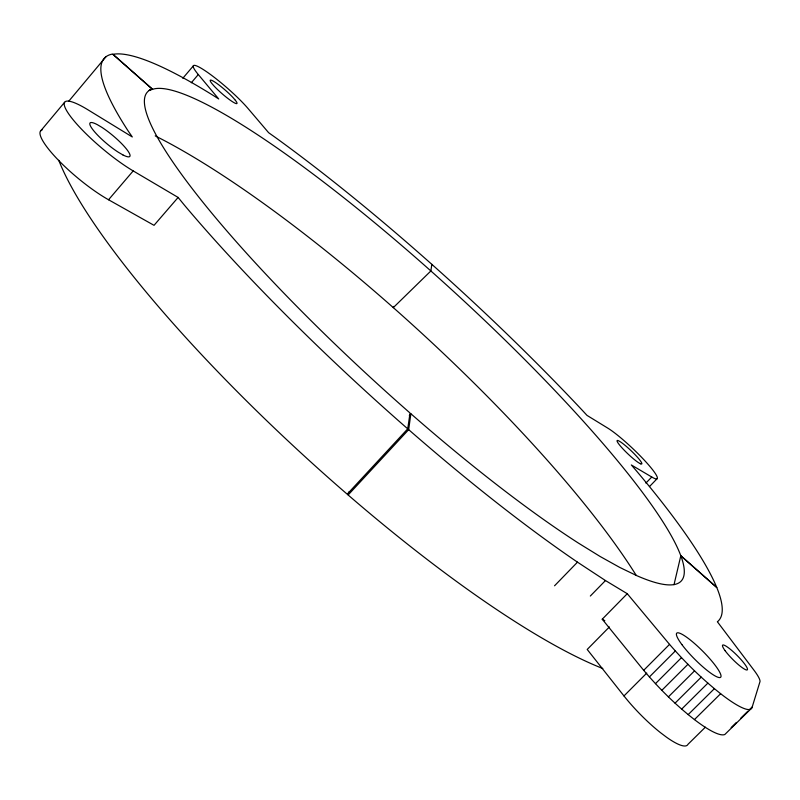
<?xml version="1.0" encoding="UTF-8"?>
<svg xmlns="http://www.w3.org/2000/svg" width="800" height="800" viewBox="0 0 800 800"><rect width="100%" height="100%" fill="white"/><g stroke="black" fill="none" stroke-linecap="round" stroke-linejoin="round"><path stroke-width="1.2" d="M602.79 668.52A412.93 85.44 42.5 0 1 348.12 494.98L408.67 429.65L410.87 413.74A361.78 59.79 42.5 0 0 578.32 543.03L600.24 556.56L619.76 567.43L636.76 575.65A361.78 59.79 42.5 0 0 680.82 555.75L716.76 587.47A416.18 69.23 42.5 0 1 717.38 621.76L753.43 669.49A34.92 5.89 45 0 1 760 681.59L752.23 706.91L749.6 709.5M431.82 264.35L430.87 270.96L393.3 307.63L393.59 306.44M407.74 428.84L410.03 413.01A361.8 59.79 42.5 0 1 152.18 89.03L112.55 54.04A416.2 69.24 42.5 0 0 127.97 130.69L132.3 136.96L87.8 109.71A58.46 11.38 40.1 0 0 70.28 116.12A58.46 11.38 40.1 0 0 133.19 170.91L178.12 197.44L184.21 204.91A416.2 69.24 42.5 0 0 407.74 428.84L347.2 494.18A412.94 85.45 42.5 0 1 58.77 160.31M674.01 584.7L680.82 555.75A361.69 59.76 42.5 0 0 425.88 266.53A361.69 59.76 42.5 0 0 152.61 89.31L112.99 54.33A416.07 69.2 42.5 0 1 213.3 95.49L218.71 98.96L198.3 74.55L191.32 82.74M348.12 494.98L348.84 491.99M409.31 415.7L410.87 413.74M40.52 131.09L64.59 102.3M68.75 101.22L105.96 56.74M182.81 78.27L193.24 66M42.15 129.89A58.23 12.51 39.8 0 0 57.11 158.85A58.23 12.51 39.8 0 0 108.55 199.76L133.19 170.91M178.12 197.44L154.03 225.33L108.55 199.76M645.89 483.08L651.77 477.02A38.2 5.05 43.5 0 0 646.66 462.73A38.2 5.05 43.5 0 0 607.76 428.11L587.01 415.39L581.85 409.82A416.07 69.2 42.5 0 0 274.62 136.94L268.63 132.7L248.1 108.58A39.84 5.38 41.1 0 0 206.3 71.53A39.84 5.38 41.1 0 0 198.3 74.55M649.5 486.55L656.99 478.83M554.55 585.79L577.48 562.16L605.47 580.55L627.27 593.71L669.54 644.38C685.49 662.76 702.94 679.92 722.16 694.89A74.63 13.61 45.1 0 0 752.23 706.91M590.33 596.03L605.47 580.55M750.53 709.27L724.87 734.46A74.35 14.98 45.4 0 1 695.97 720.76C676.7 706 659.35 688.83 643.69 670.32L602.23 619.2L627.27 593.71M609.37 626.96L587.21 649.46L623.97 695.94A55.53 12.23 45.7 0 0 660.46 732.64L666.42 737.13A55.53 12.23 45.7 0 0 687.97 744.32L705.36 727.19M643.69 670.32L669.54 644.38M623.97 695.94L646.76 673.09M649.38 676.95L675.33 650.96M655.46 683.66L681.49 657.64M661.83 690.33L687.93 664.3M668.4 696.87L694.55 670.84M675.05 703.16L701.23 677.15M681.67 709.11L707.88 683.12M688.17 714.62L714.38 688.67M694.43 719.6L720.63 693.71M731.17 727.59L736.43 722.42M740.82 718.11L747.84 711.22M149.82 89.78L152.18 89.03M149.07 90.44L152.61 89.31M602.23 619.2L604.82 620.7M651.77 477.02L631.33 464.96L636.28 470.7A416.07 69.2 42.5 0 1 716.76 587.49L680.82 555.75M155.23 135.9A404.11 83.51 42.5 0 1 636.27 575.46M577.48 562.16A416.18 69.23 42.5 0 1 408.67 429.65M640.4 463.75L638.49 462.65A16.97 2.24 43.5 0 1 622.12 447.99A16.97 2.24 43.5 0 1 618.65 440.82L620.57 441.95A16.97 2.24 43.5 0 1 636.8 456.52A16.97 2.24 43.5 0 1 640.4 463.75M122.87 154.9L118.4 152.29A25.97 5.05 40.1 0 1 92.81 129.61A25.97 5.05 40.1 0 1 97.38 124.69L101.84 127.34A25.97 5.05 40.1 0 1 127.03 149.75A25.97 5.05 40.1 0 1 122.87 154.9M235.33 100.23L233.25 97.82A17.7 2.39 41.1 0 0 215.66 82.61A17.7 2.39 41.1 0 0 211.78 83.37L213.85 85.79A17.7 2.39 41.1 0 0 231.56 101.12A17.7 2.39 41.1 0 0 235.33 100.23M725.09 650.66A17.46 2.95 45 0 0 746.56 669.98A17.46 2.95 45 0 0 733.24 651.76A17.46 2.95 45 0 0 725.09 650.66M681.9 644.59A31.07 5.66 45.1 0 0 719.83 677.57A31.07 5.66 45.1 0 0 694.5 643.48A31.07 5.66 45.1 0 0 681.9 644.59"/></g></svg>
